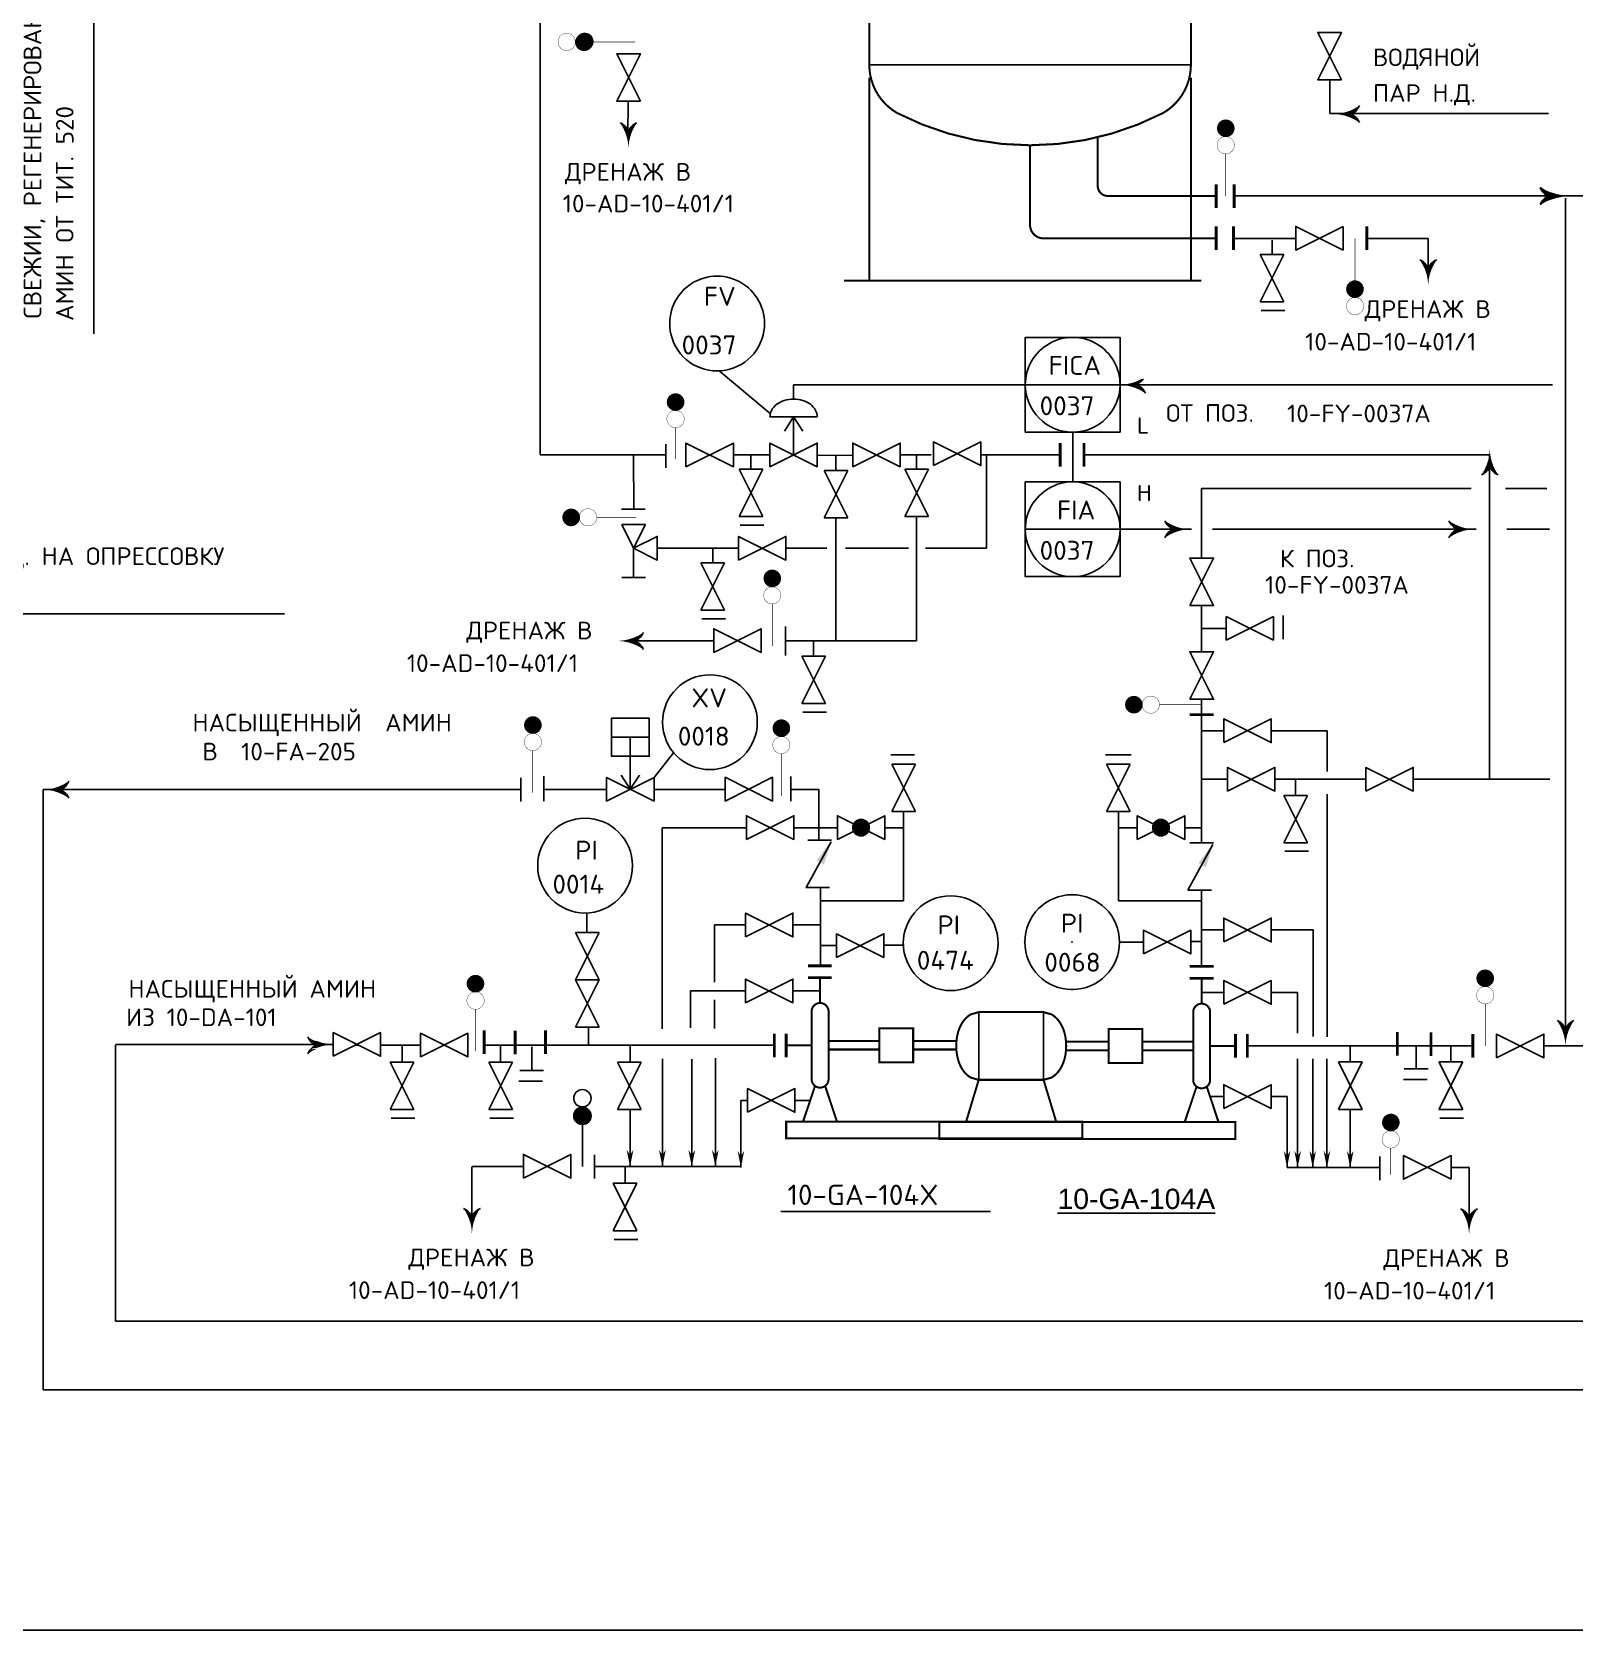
# Model space of a CAD drawing. Extents: x 270 to 589, y 86 to 206.
# Drawn here: x 446.84 to 458.23, y 90.26 to 102.06 of the extents above; entities that cross this region are included whole.
import ezdxf
from ezdxf.enums import TextEntityAlignment as Align

# ---------------------------------------------------------------- set-up
doc = ezdxf.new("R2010")
doc.units = 0
doc.header["$MEASUREMENT"] = 0
for name, pattern in [('DASH', [0.15625, 0.09375, -0.0625]), ('HIDDEN', [0.125, 0.0625, -0.0625]), ('HIDE', [0.1875, 0.09375, -0.09375]), ('SDASH', [0.09375, 0.046875, -0.046875])]:
    doc.linetypes.add(name, pattern=pattern)
doc.layers.get('0').update_dxf_attribs({"linetype": 'CONTINUOUS'})
for name, color, linetype in [('DESIGNDATA', 7, 'CONTINUOUS'), ('IN-ATTRIBS', 7, 'CONTINUOUS'), ('IN-EQUIPMENT', 7, 'CONTINUOUS'), ('IN-INSTRUMENT', 7, 'SDASH'), ('IN-MAJ-PROC', 3, 'CONTINUOUS'), ('IN-MIN-PROC', 7, 'CONTINUOUS'), ('IN-PNEUMATIC', 7, 'CONTINUOUS')]:
    doc.layers.add(name, color=color, linetype=linetype)
doc.styles.add('ATTRIBS', font='SIMPLEX', dxfattribs={"width": 0.8, "height": 0.125})
doc.styles.add('HELV', font='HELV', dxfattribs={"height": 0.15})
doc.styles.add('NARROW', font='simplex', dxfattribs={"width": 0.75, "height": 0.1})
doc.styles.add('S1', font='SIMPLEX.shx')
doc.styles.add('SIMPLEX', font='SIMPLEX')

# ---------------------------------------------------------------- blocks, each defined once
blk = doc.blocks.new('BUBTEXT')
at = {"layer": 'IN-ATTRIBS'}
for p in [(0, 0.25), (-0.25, 0), (0, 0), (0.25, 0), (0, -0.25)]:
    blk.add_point(p, dxfattribs=at)
at = {"layer": 'IN-ATTRIBS', "flags": 1}
for tag, style, width, p in [('IDNUM', 'ATTRIBS', 0.8, (0.0087, 0.5838)), ('DWGNO', 'ATTRIBS', 0.8, (0.0029, 0.4474)), ('FILENO', 'ATTRIBS', 0.8, (-0.003, 0.3111)), ('LOC', 'ATTRIBS', 0.8, (-0.0799, -0.422)), ('SIG', 'ATTRIBS', 0.8, (-0.0872, -0.5633)), ('INSTALL', 'ATTRIBS', 0.8, (-0.0872, -0.6994)), ('SERV', 'ATTRIBS', 0.8, (-0.0834, -0.8376)), ('DATE', 'ATTRIBS', 0.8, (-0.0881, -0.9694)), ('DES', 'NARROW', 0.75, (-0.0866, -1.1017)), ('CSYS', 'NARROW', 0.75, (-0.0866, -1.2425))]:
    blk.add_attdef(tag, text='', height=0.1, dxfattribs=dict(at, style=style, width=width)).set_placement(p, align=Align.CENTER)
at = {"layer": 'IN-ATTRIBS', "style": 'ATTRIBS', "flags": 1}
blk.add_attdef('SYSCDI', text='', height=0.1, dxfattribs=at).set_placement((-0.3125, 0.3125), align=Align.RIGHT)
at = {"layer": 'IN-ATTRIBS', "style": 'S1'}
for tag, p in [('XT', (0.3241, 0.2568)), ('A1', (0.3233, 0.1153)), ('A2', (0.3233, -0.0347)), ('A3', (0.3233, -0.1847)), ('RES', (0.3233, -0.3422))]:
    blk.add_attdef(tag, p, '', height=0.1, dxfattribs=at)
at = {"layer": 'IN-ATTRIBS', "style": 'ATTRIBS'}
blk.add_attdef('SYSCDV', text='', height=0.1, dxfattribs=at).set_placement((-0.3125, 0.1411), align=Align.RIGHT)
at = {"layer": 'IN-ATTRIBS', "style": 'S1'}
for tag, p in [('INSTTYPE', (-0.0002, 0.0499)), ('TAGNUM', (0.0019, -0.1561)), ('MD', (0.4017, -0.5655)), ('SZ', (0.4017, -0.6963))]:
    blk.add_attdef(tag, text='', height=0.1, dxfattribs=at).set_placement(p, align=Align.CENTER)

msp = doc.modelspace()

# ---------------------------------------------------------------- hatches: boundary and pattern name
at = {"linetype": 'CONTINUOUS'}
h = msp.add_hatch(dxfattribs=at)
h.set_pattern_fill('ANSI31', color=2, scale=0.001, angle=90, style=0)
h.set_pattern_definition([(135, (461.33418286, -242.84214795), (-8.838834765e-05, -8.838834765e-05), [])])
edge = h.paths.add_edge_path()
edge.add_arc((450.919, 101.986), 0.0638, 270, 450)
edge.add_arc((450.919, 101.986), 0.0638, 90, 270)
h = msp.add_hatch(dxfattribs=at)
h.set_pattern_fill('ANSI31', color=2, scale=0.0014, style=0)
h.set_pattern_definition([(135, (956.625359, 90.09557677), (0.00012374368671, 0.00012374368671), [])])
edge = h.paths.add_edge_path()
edge.add_arc((452.962, 96.183), 0.0611, 0, 360)
h = msp.add_hatch(dxfattribs=at)
h.set_pattern_fill('ANSI31', color=2, scale=0.0014, style=0)
h.set_pattern_definition([(45, (-48.48640676, 90.09557677), (-0.00012374368671, 0.00012374368671), [])])
edge = h.paths.add_edge_path()
edge.add_arc((455.177, 96.183), 0.0611, 0, 360)
h = msp.add_hatch(dxfattribs=at)
h.set_pattern_fill('ANSI31', color=2, scale=0.001, style=0)
h.set_pattern_definition([(45, (95.61864793, 92.09921539), (-8.838834765e-05, 8.838834765e-05), [])])
edge = h.paths.add_edge_path()
edge.add_arc((450.904, 94.055), 0.0638, 180, 360)
edge.add_arc((450.904, 94.055), 0.0638, 0, 180)

# ---------------------------------------------------------------- linework, layer by layer
at = {"color": 5, "linetype": 'CONTINUOUS'}
for p, q in [((450.592, 106.721), (450.592, 98.936)), ((447.295, 103.376), (447.295, 99.831)), ((451.243, 101.548), (451.24, 101.295)), ((451.521, 98.936), (450.592, 98.936)), ((451.282, 98.936), (451.283, 98.536)), ((452.289, 98.936), (452.019, 98.936)), ((452.901, 98.932), (452.639, 98.935)), ((453.48, 98.936), (453.251, 98.936)), ((454.433, 98.936), (453.847, 98.936)), ((453.888, 98.928), (453.888, 98.247)), ((457.602, 98.936), (454.608, 98.936)), ((452.777, 98.472), (452.777, 98.235)), ((453.372, 98.48), (453.372, 98.182)), ((451.457, 98.247), (452.057, 98.247)), ((452.71, 98.247), (452.407, 98.247)), ((452.777, 98.238), (452.777, 98.074)), ((453.313, 98.247), (452.847, 98.247)), ((453.888, 98.247), (453.438, 98.247)), ((452.777, 98.101), (452.777, 97.562)), ((453.371, 98.182), (453.371, 97.562)), ((445.957, 97.762), (448.705, 97.762)), ((451.292, 97.562), (451.514, 97.562)), ((451.514, 97.562), (451.876, 97.562)), ((452.404, 97.562), (453.371, 97.562)), ((450.45, 96.464), (446.923, 96.464)), ((446.923, 96.464), (446.923, 92.032)), ((446.923, 92.032), (516.979, 92.032))]:
    msp.add_line(p, q, dxfattribs=at)
at = {"color": 2}
for p, q in [((455.998, 100.417), (455.998, 100.522)), ((456.085, 100.416), (455.91, 100.416)), ((455.91, 100.066), (456.085, 100.416)), ((455.91, 100.416), (456.085, 100.066)), ((456.085, 100.066), (455.91, 100.066)), ((456.092, 100.002), (455.917, 100.002)), ((452.289, 99.217), (452.639, 99.217)), ((452.464, 98.936), (452.464, 99.217)), ((451.52, 99.015), (451.52, 98.84)), ((452.149, 98.83), (452.149, 98.936)), ((452.777, 98.822), (452.777, 98.928)), ((453.372, 98.83), (453.372, 98.936)), ((452.237, 98.83), (452.062, 98.83)), ((452.062, 98.48), (452.237, 98.83)), ((452.062, 98.83), (452.237, 98.48)), ((452.69, 98.822), (452.865, 98.472)), ((452.69, 98.472), (452.865, 98.822)), ((452.865, 98.822), (452.69, 98.822)), ((453.46, 98.83), (453.285, 98.83)), ((453.285, 98.48), (453.46, 98.83)), ((453.285, 98.83), (453.46, 98.48)), ((451.192, 98.536), (451.367, 98.536)), ((452.237, 98.48), (452.062, 98.48)), ((452.865, 98.472), (452.69, 98.472)), ((453.46, 98.48), (453.285, 98.48)), ((452.244, 98.416), (452.069, 98.416)), ((451.867, 98.14), (451.867, 98.245)), ((451.954, 98.139), (451.779, 98.139)), ((451.779, 97.789), (451.954, 98.139)), ((451.779, 98.139), (451.954, 97.789)), ((451.37, 98.031), (451.195, 98.031)), ((451.954, 97.789), (451.779, 97.789)), ((451.961, 97.726), (451.786, 97.726)), ((456.009, 97.743), (455.659, 97.568)), ((455.659, 97.568), (455.659, 97.743)), ((455.659, 97.743), (456.009, 97.568)), ((456.009, 97.568), (456.009, 97.743)), ((456.079, 97.576), (456.079, 97.751)), ((452.611, 97.451), (452.611, 97.556)), ((452.699, 97.45), (452.524, 97.45)), ((452.524, 97.1), (452.699, 97.45)), ((452.524, 97.45), (452.699, 97.1)), ((452.699, 97.1), (452.524, 97.1)), ((452.706, 97.037), (452.531, 97.037)), ((451.118, 96.851), (451.398, 96.851)), ((451.258, 96.467), (451.258, 96.851)), ((453.356, 96.722), (453.181, 96.722)), ((454.943, 96.722), (454.768, 96.722)), ((454.783, 96.722), (454.958, 96.722)), ((450.45, 96.552), (450.45, 96.377)), ((453.189, 96.652), (453.364, 96.302)), ((453.189, 96.302), (453.364, 96.652)), ((453.364, 96.652), (453.189, 96.652)), ((454.775, 96.302), (454.95, 96.652)), ((454.95, 96.652), (454.775, 96.652)), ((454.775, 96.652), (454.95, 96.302)), ((454.95, 96.652), (454.775, 96.302)), ((454.775, 96.652), (454.95, 96.652)), ((454.95, 96.302), (454.775, 96.652)), ((456.084, 96.422), (456.259, 96.072)), ((456.084, 96.072), (456.259, 96.422)), ((456.259, 96.422), (456.084, 96.422)), ((453.364, 96.302), (453.189, 96.302)), ((454.95, 96.302), (454.775, 96.302)), ((454.775, 96.302), (454.95, 96.302)), ((452.744, 96.092), (452.569, 96.092)), ((455.564, 96.072), (455.389, 96.072)), ((456.259, 96.072), (456.084, 96.072)), ((456.266, 96.009), (456.091, 96.009)), ((452.73, 95.741), (452.555, 95.741)), ((455.55, 95.721), (455.375, 95.721)), ((450.854, 95.41), (451.029, 95.06)), ((450.854, 95.06), (451.029, 95.41)), ((451.029, 95.41), (450.854, 95.41)), ((451.029, 95.06), (450.854, 95.06)), ((450.854, 94.71), (451.029, 95.06)), ((450.854, 95.06), (451.029, 94.71)), ((451.029, 95.06), (450.854, 95.06)), ((451.029, 94.71), (450.854, 94.71)), ((449.484, 94.452), (449.659, 94.102)), ((449.484, 94.102), (449.659, 94.452)), ((449.659, 94.452), (449.484, 94.452)), ((450.213, 94.452), (450.388, 94.102)), ((450.213, 94.102), (450.388, 94.452)), ((450.388, 94.452), (450.213, 94.452)), ((451.339, 94.452), (451.164, 94.452)), ((451.164, 94.102), (451.339, 94.452)), ((451.164, 94.452), (451.339, 94.102)), ((456.487, 94.453), (456.662, 94.103)), ((456.487, 94.103), (456.662, 94.453)), ((457.405, 94.453), (457.23, 94.453)), ((457.23, 94.103), (457.405, 94.453)), ((457.23, 94.453), (457.405, 94.103)), ((449.659, 94.102), (449.484, 94.102)), ((450.388, 94.102), (450.213, 94.102)), ((451.339, 94.102), (451.164, 94.102)), ((456.662, 94.103), (456.487, 94.103)), ((457.405, 94.103), (457.23, 94.103)), ((449.666, 94.038), (449.491, 94.038)), ((450.395, 94.038), (450.22, 94.038)), ((450.904, 93.993), (450.904, 93.68)), ((457.412, 94.039), (457.237, 94.039)), ((450.993, 93.768), (450.993, 93.593)), ((451.307, 93.557), (451.132, 93.557)), ((451.132, 93.207), (451.307, 93.557)), ((451.132, 93.557), (451.307, 93.207)), ((451.307, 93.207), (451.132, 93.207)), ((451.314, 93.143), (451.139, 93.143))]:
    msp.add_line(p, q, dxfattribs=at)
at = {"linetype": 'CONTINUOUS'}
for p, q in [((454.875, 99.454), (458.068, 99.454)), ((454.875, 98.387), (455.402, 98.387)), ((455.557, 98.387), (457.504, 98.387)), ((457.73, 98.387), (458.046, 98.387))]:
    msp.add_line(p, q, dxfattribs=at)
at = {"color": 7, "linetype": 'CONTINUOUS'}
for p, q in [((452.464, 99.217), (452.396, 99.112)), ((452.464, 99.217), (452.532, 99.112)), ((451.258, 96.467), (451.19, 96.572)), ((451.258, 96.467), (451.325, 96.572)), ((451.263, 96.464), (451.252, 96.464)), ((451.263, 96.464), (451.252, 96.464)), ((452.138, 96.464), (452.127, 96.464)), ((452.138, 96.464), (452.127, 96.464)), ((453.131, 95.315), (453.28, 95.315)), ((450.948, 94.71), (450.948, 94.573)), ((449.252, 94.576), (449.225, 94.576)), ((449.708, 94.576), (449.414, 94.576)), ((449.887, 94.576), (449.88, 94.576)), ((450.818, 93.68), (450.818, 93.68))]:
    msp.add_line(p, q, dxfattribs=at)
at = {"color": 2, "linetype": 'CONTINUOUS'}
for p, q in [((451.282, 98.247), (451.282, 98.031)), ((452.404, 97.67), (452.404, 97.455)), ((450.619, 96.564), (450.619, 96.38)), ((452.444, 96.562), (452.444, 96.38)), ((452.556, 95.741), (452.741, 96.078)), ((455.376, 95.721), (455.561, 96.058))]:
    msp.add_line(p, q, dxfattribs=at)
msp.add_line((450.938, 95.41), (450.938, 95.558))
at = {"color": 6}
for p, q in [((453.831, 94.321), (453.831, 94.821)), ((454.31, 94.821), (454.31, 94.321))]:
    msp.add_line(p, q, dxfattribs=at)
at = {"color": 4, "linetype": 'CONTINUOUS'}
msp.add_line((452.37, 93.35), (453.918, 93.35), dxfattribs=at)
at = {"color": 6, "linetype": 'CONTINUOUS'}
msp.add_line((271.084, 90.258), (567.702, 90.258, 0.558), dxfattribs=at)
at = {"color": 2}
for points, const_width in [([(450.788, 101.922, 1), (450.788, 102.05, 1)], 0.0025), ([(450.919, 101.922, 1), (450.919, 102.05, 1)], 0.0025), ([(455.623, 101.348, 1), (455.688, 101.348, 1)], 0.065), ([(455.591, 101.223, 1), (455.719, 101.223, 1)], 0.0025), ([(456.642, 100.16, -1), (456.577, 100.16, -1)], 0.065), ([(456.674, 100.035, -1), (456.546, 100.035, -1)], 0.0025), ([(451.56, 99.326, 1), (451.625, 99.326, 1)], 0.065), ([(451.528, 99.201, 1), (451.656, 99.201, 1)], 0.0025), ([(450.821, 98.442, 1), (450.821, 98.507, 1)], 0.065), ([(450.946, 98.411, 1), (450.946, 98.539, 1)], 0.0025), ([(452.274, 98.024, 1), (452.339, 98.024, 1)], 0.065), ([(452.243, 97.899, 1), (452.37, 97.899, 1)], 0.0025), ([(454.977, 97.059, 1), (454.977, 97.124, 1)], 0.065), ([(455.102, 97.028, 1), (455.102, 97.155, 1)], 0.0025), ([(450.506, 96.941, 1), (450.571, 96.941, 1)], 0.065), ([(452.341, 96.918, 1), (452.406, 96.918, 1)], 0.065), ([(450.475, 96.816, 1), (450.602, 96.816, 1)], 0.0025), ([(452.31, 96.793, 1), (452.437, 96.793, 1)], 0.0025), ([(457.539, 95.071, 1), (457.604, 95.071, 1)], 0.065), ([(450.082, 95.031, 1), (450.147, 95.031, 1)], 0.065), ([(457.508, 94.946, 1), (457.636, 94.946, 1)], 0.0025), ([(450.051, 94.906, 1), (450.179, 94.906, 1)], 0.0025), ([(456.842, 94.006, 1), (456.907, 94.006, 1)], 0.065), ([(456.81, 93.881, 1), (456.938, 93.881, 1)], 0.0025)]:
    msp.add_lwpolyline(points, format="xyb", close=True, dxfattribs=dict(at, const_width=const_width))
at = {"color": 2, "const_width": 0.005}
for points in [[(450.982, 101.986), (451.294, 101.986)], [(455.655, 101.16), (455.655, 100.848)], [(456.61, 100.223), (456.61, 100.535)], [(451.592, 99.139), (451.592, 98.903)], [(451.009, 98.475), (451.299, 98.475)], [(452.307, 97.837), (452.307, 97.524)], [(455.165, 97.092), (455.477, 97.092)], [(450.538, 96.753), (450.538, 96.441)], [(452.373, 96.73), (452.373, 96.418)], [(457.572, 94.884), (457.572, 94.571)], [(450.115, 94.844), (450.115, 94.531)], [(456.874, 93.818), (456.874, 93.622)]]:
    msp.add_lwpolyline(points, dxfattribs=at)
at = {"color": 2}
for points in [[(456.51, 101.706), (456.335, 102.056), (456.51, 102.056), (456.335, 101.706)], [(451.333, 101.548), (451.158, 101.898), (451.333, 101.898), (451.158, 101.548)], [(456.522, 100.623), (456.172, 100.448), (456.172, 100.623), (456.522, 100.448)], [(451.669, 98.848), (452.019, 99.023), (452.019, 98.848), (451.669, 99.023)], [(452.289, 98.848), (452.639, 99.023), (452.639, 98.848), (452.289, 99.023)], [(452.901, 98.848), (453.251, 99.023), (453.251, 98.848), (452.901, 99.023)], [(453.497, 98.857), (453.847, 99.032), (453.847, 98.857), (453.497, 99.032)], [(451.195, 98.422), (451.282, 98.247), (451.457, 98.159), (451.457, 98.334), (451.282, 98.247), (451.37, 98.422)], [(452.057, 98.159), (452.407, 98.334), (452.407, 98.159), (452.057, 98.334)], [(455.39, 97.824), (455.565, 98.174), (455.39, 98.174), (455.565, 97.824)], [(451.874, 97.477), (452.224, 97.652), (452.224, 97.477), (451.874, 97.652)], [(455.39, 97.132), (455.565, 97.482), (455.39, 97.482), (455.565, 97.132)], [(451.118, 96.991), (451.398, 96.991), (451.398, 96.711), (451.118, 96.711)], [(455.641, 96.811), (455.991, 96.986), (455.991, 96.811), (455.641, 96.986)], [(451.083, 96.379), (451.433, 96.554), (451.433, 96.379), (451.083, 96.554)], [(451.958, 96.38), (452.308, 96.555), (452.308, 96.38), (451.958, 96.555)], [(455.669, 96.453), (456.019, 96.628), (456.019, 96.453), (455.669, 96.628)], [(456.69, 96.453), (457.04, 96.628), (457.04, 96.453), (456.69, 96.628)], [(452.116, 96.096), (452.466, 96.271), (452.466, 96.096), (452.116, 96.271)], [(453.137, 96.096), (452.787, 96.271), (452.787, 96.096), (453.137, 96.271)], [(455.002, 96.096), (455.352, 96.271), (455.352, 96.096), (455.002, 96.271)], [(452.109, 95.377), (452.459, 95.552), (452.459, 95.377), (452.109, 95.552)], [(455.641, 95.34), (455.991, 95.515), (455.991, 95.34), (455.641, 95.515)], [(452.781, 95.225), (453.131, 95.4), (453.131, 95.225), (452.781, 95.4)], [(455.047, 95.251), (455.397, 95.426), (455.397, 95.251), (455.047, 95.426)], [(452.109, 94.89), (452.459, 95.065), (452.459, 94.89), (452.109, 95.065)], [(455.641, 94.879), (455.991, 95.054), (455.991, 94.879), (455.641, 95.054)], [(449.064, 94.495), (449.414, 94.67), (449.414, 94.495), (449.064, 94.67)], [(449.708, 94.49), (450.058, 94.665), (450.058, 94.49), (449.708, 94.665)], [(457.655, 94.484), (458.005, 94.659), (458.005, 94.484), (457.655, 94.659)], [(452.124, 94.082), (452.474, 94.257), (452.474, 94.082), (452.124, 94.257)], [(455.641, 94.11), (455.991, 94.285), (455.991, 94.11), (455.641, 94.285)], [(450.468, 93.595), (450.818, 93.77), (450.818, 93.595), (450.468, 93.77)]]:
    msp.add_lwpolyline(points, close=True, dxfattribs=at)
at = {"color": 5}
for points in [[(456.58, 101.453, 0.206864), (456.642, 101.516)], [(456.58, 101.453, -0.206864), (456.642, 101.391)]]:
    msp.add_lwpolyline(points, format="xyb", dxfattribs=at)
at = {"color": 5, "linetype": 'CONTINUOUS'}
for points in [[(451.244, 101.326, 0.206864), (451.182, 101.389)], [(451.244, 101.326, -0.206864), (451.307, 101.389)], [(457.605, 98.851, -0.206864), (457.543, 98.788)], [(457.605, 98.851, 0.206864), (457.668, 98.788)], [(451.292, 97.562, 0.206864), (451.354, 97.625)], [(451.292, 97.562, -0.206864), (451.354, 97.5)]]:
    msp.add_lwpolyline(points, format="xyb", dxfattribs=at)
at = {"color": 6}
for points, const_width in [([(455.585, 100.935), (455.585, 100.76)], 0.021), ([(455.398, 100.848), (455.585, 100.848)], 0.015), ([(455.585, 100.623), (455.585, 100.448)], 0.021), ([(455.398, 100.535), (455.585, 100.535)], 0.015), ([(452.746, 95.163), (452.571, 95.163)], 0.021), ([(455.39, 95.159), (455.565, 95.159)], 0.021), ([(452.746, 95.076), (452.571, 95.076)], 0.021), ([(452.659, 94.888), (452.659, 95.076)], 0.015), ([(455.39, 95.071), (455.565, 95.071)], 0.021), ([(455.477, 94.884), (455.477, 95.071)], 0.015), ([(452.322, 94.663), (452.322, 94.488)], 0.021), ([(452.409, 94.663), (452.409, 94.488)], 0.021), ([(455.727, 94.659), (455.727, 94.484)], 0.021), ([(455.815, 94.659), (455.815, 94.484)], 0.021), ([(452.597, 94.576), (452.409, 94.576)], 0.015), ([(452.722, 94.607), (453.097, 94.607)], 0.015), ([(452.722, 94.545), (453.097, 94.545)], 0.015), ([(453.665, 94.607), (453.347, 94.607)], 0.015), ([(453.665, 94.545), (453.347, 94.545)], 0.015), ([(454.472, 94.602), (454.79, 94.602)], 0.015), ([(454.472, 94.54), (454.79, 94.54)], 0.015), ([(455.415, 94.602), (455.04, 94.602)], 0.015), ([(455.415, 94.54), (455.04, 94.54)], 0.015), ([(455.54, 94.571), (455.727, 94.571)], 0.015), ([(453.831, 94.321), (453.737, 94.009)], 0.015), ([(454.31, 94.321), (454.404, 94.009)], 0.015), ([(452.622, 94.276), (452.534, 94.013)], 0.015), ([(452.697, 94.276), (452.784, 94.013)], 0.015), ([(455.44, 94.271), (455.352, 94.009)], 0.015), ([(455.515, 94.271), (455.602, 94.009)], 0.015)]:
    msp.add_lwpolyline(points, dxfattribs=dict(at, const_width=const_width))
for points in [[(454.875, 99.176), (454.875, 99.804), (454.175, 99.804), (454.175, 99.4)], [(454.175, 99.4), (454.175, 99.104), (454.875, 99.104), (454.875, 99.176)], [(454.875, 98.109), (454.875, 98.737), (454.175, 98.737), (454.175, 98.333)], [(454.175, 98.333), (454.175, 98.037), (454.875, 98.037), (454.875, 98.109)]]:
    msp.add_lwpolyline(points)
for points in [[(455, 99.453, -0.206864), (455.062, 99.391)], [(455.268, 98.387, -0.206864), (455.206, 98.449)], [(457.367, 98.387, -0.206864), (457.304, 98.449)], [(455.268, 98.387, 0.206864), (455.206, 98.324)], [(457.367, 98.387, 0.206864), (457.304, 98.324)]]:
    msp.add_lwpolyline(points, format="xyb")
at = {"color": 2}
msp.add_lwpolyline([(452.639, 99.217, 0.126822), (452.626, 99.265, 0.10607), (452.588, 99.31, 0.085783), (452.533, 99.338, 0.075445), (452.464, 99.348, 0.075445), (452.395, 99.338, 0.085783), (452.34, 99.31, 0.10607), (452.301, 99.265, 0.126822), (452.289, 99.217)], format="xyb", dxfattribs=at)
at = {"color": 6, "const_width": 0.015}
for points in [[(452.597, 94.826), (452.597, 94.326, 1), (452.722, 94.326), (452.722, 94.826, 1)], [(455.54, 94.821), (455.54, 94.321, -1), (455.415, 94.321), (455.415, 94.821, -1)], [(454.31, 94.821), (454.37, 94.804, -0.107118), (454.428, 94.748, -0.079807), (454.464, 94.671, -0.067453), (454.477, 94.571, -0.067453), (454.464, 94.472, -0.079807), (454.428, 94.394, -0.107118), (454.37, 94.338), (454.31, 94.321), (453.831, 94.321), (453.771, 94.338, -0.107118), (453.713, 94.394, -0.079807), (453.678, 94.472, -0.067453), (453.665, 94.571, -0.067453), (453.678, 94.671, -0.079807), (453.713, 94.748, -0.107118), (453.771, 94.804), (453.831, 94.821)]]:
    msp.add_lwpolyline(points, format="xyb", close=True, dxfattribs=at)
for points in [[(453.097, 94.451), (453.347, 94.451), (453.347, 94.701), (453.097, 94.701)], [(455.04, 94.446), (454.79, 94.446), (454.79, 94.696), (455.04, 94.696)], [(452.409, 93.888), (454.597, 93.888), (454.597, 94.013), (452.409, 94.013)], [(455.727, 93.884), (453.54, 93.884), (453.54, 94.009), (455.727, 94.009)]]:
    msp.add_lwpolyline(points, close=True, dxfattribs=at)
at = {"color": 2}
msp.add_lwpolyline([(457.319, 93.587), (456.969, 93.762), (456.969, 93.587), (457.319, 93.762), (457.319, 93.587)], dxfattribs=at)
for centre in [(451.846, 96.962), (450.924, 95.903), (453.624, 95.33), (454.521, 95.338)]:
    msp.add_circle(centre, 0.35)
at = {"color": 2, "linetype": 'CONTINUOUS'}
for centre in [(452.962, 96.183), (455.177, 96.183)]:
    msp.add_circle(centre, 0.0611, dxfattribs=at)
for centre, start, end in [((451.899, 99.906), 351.1529, 188.8471), ((451.899, 99.906), 188.8471, 351.1529), ((454.525, 99.454), 359.8858, 179.9999), ((454.525, 99.454), 180.0001, 359.8857), ((454.525, 98.387), 359.8858, 179.9999), ((454.525, 98.387), 180.0001, 359.8857)]:
    msp.add_arc(centre, 0.35, start, end)
at = {"color": 2}
for centre, start, end in [((450.904, 94.185), 0, 180), ((450.904, 94.185), 180, 0), ((450.904, 94.055), 0, 180), ((450.904, 94.055), 180, 0)]:
    msp.add_arc(centre, 0.0638, start, end, dxfattribs=at)
at = {"color": 5}
for points in [[(456.572, 101.477), (456.623, 101.485), (456.608, 101.494), (456.634, 101.499)], [(456.608, 101.494), (456.634, 101.499), (456.642, 101.516)], [(456.455, 101.453), (456.58, 101.453), (456.494, 101.456), (456.596, 101.461)], [(456.455, 101.453), (456.58, 101.453), (456.494, 101.45), (456.596, 101.445)], [(456.494, 101.456), (456.596, 101.461), (456.534, 101.465), (456.611, 101.472)], [(456.494, 101.45), (456.596, 101.445), (456.534, 101.442), (456.611, 101.435)], [(456.534, 101.465), (456.611, 101.472), (456.572, 101.477), (456.623, 101.485)], [(456.534, 101.442), (456.611, 101.435), (456.572, 101.429), (456.623, 101.422)], [(456.572, 101.429), (456.623, 101.422), (456.608, 101.412), (456.634, 101.407)], [(456.608, 101.412), (456.634, 101.407), (456.642, 101.391)], [(449.064, 94.582), (448.939, 94.582), (449.024, 94.586), (448.922, 94.591)], [(449.064, 94.582), (448.939, 94.582), (449.024, 94.579), (448.922, 94.574)], [(451.256, 93.766), (451.256, 93.68), (451.256, 93.766), (451.231, 93.804)], [(451.256, 93.766), (451.256, 93.68), (451.256, 93.766), (451.281, 93.804)], [(451.495, 93.766), (451.495, 93.68), (451.495, 93.766), (451.47, 93.804)], [(451.495, 93.766), (451.495, 93.68), (451.495, 93.766), (451.52, 93.804)], [(451.712, 93.766), (451.712, 93.68), (451.712, 93.766), (451.687, 93.804)], [(451.712, 93.766), (451.712, 93.68), (451.712, 93.766), (451.737, 93.804)], [(451.886, 93.766), (451.886, 93.68), (451.886, 93.766), (451.861, 93.804)], [(451.886, 93.766), (451.886, 93.68), (451.886, 93.766), (451.91, 93.804)], [(452.075, 93.758), (452.075, 93.673), (452.075, 93.758), (452.05, 93.797)], [(452.075, 93.758), (452.075, 93.673), (452.075, 93.758), (452.099, 93.797)], [(456.108, 93.758), (456.108, 93.673), (456.108, 93.758), (456.084, 93.797)], [(456.108, 93.758), (456.108, 93.673), (456.108, 93.758), (456.133, 93.797)], [(456.186, 93.758), (456.186, 93.673), (456.186, 93.758), (456.162, 93.797)], [(456.186, 93.758), (456.186, 93.673), (456.186, 93.758), (456.211, 93.797)], [(456.298, 93.758), (456.298, 93.673), (456.298, 93.758), (456.273, 93.797)], [(456.298, 93.758), (456.298, 93.673), (456.298, 93.758), (456.322, 93.797)], [(456.403, 93.758), (456.403, 93.673), (456.403, 93.758), (456.378, 93.797)], [(456.403, 93.758), (456.403, 93.673), (456.403, 93.758), (456.427, 93.797)], [(456.574, 93.758), (456.574, 93.673), (456.574, 93.758), (456.55, 93.797)], [(456.574, 93.758), (456.574, 93.673), (456.574, 93.758), (456.599, 93.797)]]:
    msp.add_solid(points, dxfattribs=at)
at = {"color": 5, "linetype": 'CONTINUOUS'}
for points in [[(451.203, 101.355), (451.198, 101.381), (451.182, 101.389)], [(451.22, 101.318), (451.213, 101.37), (451.203, 101.355), (451.198, 101.381)], [(451.268, 101.318), (451.276, 101.37), (451.286, 101.355), (451.291, 101.381)], [(451.286, 101.355), (451.291, 101.381), (451.307, 101.389)], [(451.233, 101.28), (451.226, 101.357), (451.22, 101.318), (451.213, 101.37)], [(451.241, 101.241), (451.236, 101.342), (451.233, 101.28), (451.226, 101.357)], [(451.244, 101.201), (451.244, 101.326), (451.241, 101.241), (451.236, 101.342)], [(451.244, 101.201), (451.244, 101.326), (451.248, 101.241), (451.252, 101.342)], [(451.248, 101.241), (451.252, 101.342), (451.256, 101.28), (451.263, 101.357)], [(451.256, 101.28), (451.263, 101.357), (451.268, 101.318), (451.276, 101.37)], [(457.594, 98.897), (457.587, 98.82), (457.581, 98.859), (457.574, 98.807)], [(457.602, 98.936), (457.597, 98.835), (457.594, 98.897), (457.587, 98.82)], [(457.605, 98.976), (457.605, 98.851), (457.602, 98.936), (457.597, 98.835)], [(457.605, 98.976), (457.605, 98.851), (457.609, 98.936), (457.613, 98.835)], [(457.609, 98.936), (457.613, 98.835), (457.617, 98.897), (457.624, 98.82)], [(457.617, 98.897), (457.624, 98.82), (457.629, 98.859), (457.637, 98.807)], [(457.564, 98.822), (457.559, 98.796), (457.543, 98.788)], [(457.581, 98.859), (457.574, 98.807), (457.564, 98.822), (457.559, 98.796)], [(457.629, 98.859), (457.637, 98.807), (457.647, 98.822), (457.652, 98.796)], [(457.647, 98.822), (457.652, 98.796), (457.668, 98.788)], [(451.284, 97.586), (451.336, 97.594), (451.321, 97.603), (451.346, 97.609)], [(451.321, 97.603), (451.346, 97.609), (451.354, 97.625)], [(451.167, 97.562), (451.292, 97.562), (451.207, 97.566), (451.308, 97.57)], [(451.167, 97.562), (451.292, 97.562), (451.207, 97.559), (451.308, 97.554)], [(451.207, 97.566), (451.308, 97.57), (451.246, 97.574), (451.323, 97.581)], [(451.207, 97.559), (451.308, 97.554), (451.246, 97.551), (451.323, 97.544)], [(451.246, 97.574), (451.323, 97.581), (451.284, 97.586), (451.336, 97.594)], [(451.246, 97.551), (451.323, 97.544), (451.284, 97.538), (451.336, 97.531)], [(451.284, 97.538), (451.336, 97.531), (451.321, 97.521), (451.346, 97.516)], [(451.321, 97.521), (451.346, 97.516), (451.354, 97.5)]]:
    msp.add_solid(points, dxfattribs=at)
for points in [[(454.992, 99.477), (455.044, 99.485), (455.029, 99.495), (455.054, 99.5)], [(454.875, 99.453), (455, 99.453), (454.915, 99.457), (455.016, 99.461)], [(454.875, 99.453), (455, 99.453), (454.915, 99.45), (455.016, 99.445)], [(454.915, 99.457), (455.016, 99.461), (454.954, 99.465), (455.031, 99.472)], [(454.915, 99.45), (455.016, 99.445), (454.954, 99.442), (455.031, 99.435)], [(454.954, 99.465), (455.031, 99.472), (454.992, 99.477), (455.044, 99.485)], [(454.954, 99.442), (455.031, 99.435), (454.992, 99.429), (455.044, 99.422)], [(454.992, 99.429), (455.044, 99.422), (455.029, 99.412), (455.054, 99.407)], [(455.029, 99.412), (455.054, 99.407), (455.062, 99.391)], [(455.24, 98.428), (455.214, 98.433), (455.206, 98.449)], [(455.276, 98.411), (455.224, 98.418), (455.24, 98.428), (455.214, 98.433)], [(457.338, 98.428), (457.312, 98.433), (457.304, 98.449)], [(457.375, 98.411), (457.323, 98.418), (457.338, 98.428), (457.312, 98.433)], [(455.24, 98.346), (455.214, 98.341), (455.206, 98.324)], [(455.276, 98.363), (455.224, 98.355), (455.24, 98.346), (455.214, 98.341)], [(455.314, 98.398), (455.237, 98.406), (455.276, 98.411), (455.224, 98.418)], [(455.314, 98.376), (455.237, 98.368), (455.276, 98.363), (455.224, 98.355)], [(455.353, 98.39), (455.252, 98.395), (455.314, 98.398), (455.237, 98.406)], [(455.353, 98.384), (455.252, 98.379), (455.314, 98.376), (455.237, 98.368)], [(455.393, 98.387), (455.268, 98.387), (455.353, 98.39), (455.252, 98.395)], [(455.393, 98.387), (455.268, 98.387), (455.353, 98.384), (455.252, 98.379)], [(457.338, 98.346), (457.312, 98.341), (457.304, 98.324)], [(457.375, 98.363), (457.323, 98.355), (457.338, 98.346), (457.312, 98.341)], [(457.413, 98.398), (457.336, 98.406), (457.375, 98.411), (457.323, 98.418)], [(457.413, 98.376), (457.336, 98.368), (457.375, 98.363), (457.323, 98.355)], [(457.452, 98.39), (457.351, 98.395), (457.413, 98.398), (457.336, 98.406)], [(457.452, 98.384), (457.351, 98.379), (457.413, 98.376), (457.336, 98.368)], [(457.492, 98.387), (457.367, 98.387), (457.452, 98.39), (457.351, 98.395)], [(457.492, 98.387), (457.367, 98.387), (457.452, 98.384), (457.351, 98.379)]]:
    msp.add_solid(points)
at = {"color": 2}
for points in [[(452.688, 95.911), (452.744, 96.092), (452.634, 95.942)], [(455.508, 95.891), (455.564, 96.072), (455.454, 95.922)]]:
    msp.add_solid(points, dxfattribs=at)
at = {"layer": 'IN-EQUIPMENT', "color": 6}
msp.add_line((455.398, 101.817), (453.023, 101.817), dxfattribs=at)
at = {"layer": 'IN-EQUIPMENT', "color": 2}
for p, q in [((450.53, 94.566), (450.53, 94.391)), ((457.062, 94.578), (457.062, 94.403)), ((450.435, 94.311), (450.61, 94.311)), ((450.443, 94.391), (450.618, 94.391)), ((456.967, 94.323), (457.142, 94.323)), ((456.974, 94.403), (457.149, 94.403)), ((450.818, 93.593), (450.818, 93.768)), ((456.794, 93.58), (456.794, 93.755))]:
    msp.add_line(p, q, dxfattribs=at)
at = {"layer": 'IN-EQUIPMENT', "color": 6, "const_width": 0.015}
msp.add_lwpolyline([(455.398, 107.067, 0.267949), (455.193, 107.422, 0.242718), (453.228, 107.422, 0.267949), (453.023, 107.067), (453.023, 101.817, 0.267949), (453.228, 101.461, 0.242718), (455.193, 101.461, 0.267949), (455.398, 101.817)], format="xyb", close=True, dxfattribs=at)
for points in [[(453.023, 101.723), (453.023, 100.223)], [(455.398, 101.723), (455.398, 100.223)], [(452.835, 100.223), (455.474, 100.223)]]:
    msp.add_lwpolyline(points, dxfattribs=at)
at = {"layer": 'IN-EQUIPMENT', "color": 6, "linetype": 'HIDE', "const_width": 0.015}
msp.add_lwpolyline([(455.398, 100.848), (454.785, 100.848, -0.414214), (454.71, 100.923), (454.71, 101.289)], format="xyb", dxfattribs=at)
at = {"layer": 'IN-EQUIPMENT', "color": 6, "linetype": 'HIDDEN', "const_width": 0.015}
msp.add_lwpolyline([(455.398, 100.535), (454.31, 100.535, -0.414214), (454.21, 100.635), (454.21, 101.223)], format="xyb", dxfattribs=at)
at = {"layer": 'IN-EQUIPMENT', "color": 2, "const_width": 0.021}
for points in [[(455.717, 100.76), (455.717, 100.935)], [(455.712, 100.448), (455.712, 100.623)], [(456.697, 100.448), (456.697, 100.623)], [(454.433, 99.024), (454.433, 98.849)], [(454.608, 99.024), (454.608, 98.849)], [(455.39, 97.018), (455.565, 97.018)], [(450.179, 94.512), (450.179, 94.687)], [(450.407, 94.51), (450.407, 94.685)], [(450.631, 94.511), (450.631, 94.686)], [(456.923, 94.499), (456.923, 94.674)], [(457.171, 94.497), (457.171, 94.672)], [(457.48, 94.484), (457.48, 94.659)]]:
    msp.add_lwpolyline(points, dxfattribs=at)
at = {"layer": 'IN-MAJ-PROC', "color": 7}
msp.add_line((457.83, 94.571), (457.831, 94.571), dxfattribs=at)
at = {"layer": 'IN-MIN-PROC', "color": 5}
for p, q in [((456.423, 101.706), (456.423, 101.456)), ((456.423, 101.456), (458.038, 101.456)), ((455.71, 100.848), (459.018, 100.848)), ((458.165, 97.602), (458.165, 100.831)), ((455.717, 100.535), (456.172, 100.535)), ((456.697, 100.535), (457.151, 100.535)), ((457.151, 100.314), (457.151, 100.535)), ((457.602, 97.575), (457.602, 98.936)), ((455.477, 98.689), (457.467, 98.689)), ((455.477, 98.689), (455.477, 98.174)), ((457.722, 98.689), (458.026, 98.689)), ((455.477, 97.824), (455.477, 97.482)), ((455.659, 97.655), (455.477, 97.655)), ((458.165, 94.696), (458.165, 97.655)), ((457.602, 96.541), (457.602, 97.591)), ((455.477, 96.071), (455.477, 97.132)), ((455.641, 96.898), (455.477, 96.898)), ((455.991, 96.898), (456.404, 96.898)), ((456.404, 96.598), (456.404, 96.898)), ((455.477, 96.541), (455.669, 96.541)), ((456.019, 96.541), (456.69, 96.541)), ((456.171, 96.423), (456.171, 96.541)), ((457.04, 96.541), (457.602, 96.541)), ((457.602, 96.541), (458.049, 96.541)), ((450.79, 96.464), (450.619, 96.464)), ((451.083, 96.464), (450.737, 96.464)), ((451.958, 96.464), (451.433, 96.464)), ((451.958, 96.464), (451.433, 96.464)), ((452.651, 96.464), (452.444, 96.464)), ((452.651, 96.092), (452.651, 96.464)), ((456.404, 94.639), (456.404, 96.431)), ((453.276, 96.302), (453.276, 96.119)), ((454.863, 96.302), (454.863, 96.119)), ((452.787, 96.182), (452.651, 96.182)), ((453.276, 96.182), (453.137, 96.182)), ((454.863, 96.182), (455.002, 96.182)), ((455.352, 96.182), (455.477, 96.182)), ((451.494, 94.697), (451.494, 96.181)), ((452.119, 96.181), (451.494, 96.181)), ((452.658, 96.181), (452.466, 96.181)), ((453.276, 95.699), (453.276, 96.119)), ((454.863, 95.642), (454.863, 96.119)), ((452.662, 95.163), (452.662, 95.741)), ((453.276, 95.75), (453.276, 95.642)), ((455.477, 95.156), (455.477, 95.721)), ((453.276, 95.642), (452.662, 95.642)), ((454.863, 95.642), (455.477, 95.642)), ((452.109, 95.465), (451.88, 95.465)), ((451.88, 95.465), (451.88, 95.042)), ((452.659, 95.465), (452.459, 95.465)), ((455.641, 95.428), (455.477, 95.428)), ((455.991, 95.428), (456.3, 95.428)), ((456.3, 94.642), (456.3, 95.428)), ((455.397, 95.342), (455.477, 95.342)), ((451.702, 94.706), (451.702, 94.978)), ((451.964, 94.978), (451.702, 94.978)), ((451.88, 94.913), (451.88, 94.701)), ((452.109, 94.978), (451.963, 94.978)), ((452.659, 94.978), (452.459, 94.978)), ((455.641, 94.967), (455.477, 94.967)), ((455.991, 94.967), (456.186, 94.967)), ((456.186, 94.967), (456.186, 94.665)), ((449.064, 94.582), (447.455, 94.582)), ((447.455, 93.46), (447.455, 94.576)), ((449.708, 94.576), (449.414, 94.576)), ((449.572, 94.453), (449.572, 94.57)), ((450.581, 94.576), (450.17, 94.576)), ((452.322, 94.576), (450.228, 94.576)), ((450.3, 94.453), (450.3, 94.57)), ((451.256, 94.452), (451.256, 94.576)), ((455.815, 94.571), (457.479, 94.571)), ((456.574, 94.453), (456.574, 94.571)), ((457.317, 94.453), (457.317, 94.571)), ((458.005, 94.571), (458.332, 94.571)), ((451.495, 93.947), (451.495, 94.476)), ((451.712, 94.474), (451.712, 93.68)), ((451.886, 94.482), (451.886, 93.68)), ((456.186, 94.477), (456.186, 93.673)), ((456.298, 94.477), (456.298, 93.673)), ((456.403, 94.477), (456.403, 93.673)), ((455.641, 94.198), (455.539, 94.198)), ((455.991, 94.198), (456.108, 94.198)), ((456.108, 94.198), (456.108, 93.673)), ((451.256, 94.105), (451.256, 93.68)), ((452.075, 94.169), (452.075, 93.673)), ((452.122, 94.169), (452.075, 94.169)), ((452.586, 94.169), (452.473, 94.169)), ((456.574, 93.673), (456.574, 94.103)), ((451.495, 93.947), (451.495, 93.68)), ((450.088, 93.68), (450.468, 93.68)), ((450.088, 93.309), (450.088, 93.677)), ((450.993, 93.68), (452.072, 93.68)), ((456.108, 93.673), (456.794, 93.673)), ((457.314, 93.673), (457.452, 93.673)), ((457.452, 93.305), (457.452, 93.673)), ((447.455, 92.539), (447.455, 93.46)), ((463.293, 92.539), (447.455, 92.539))]:
    msp.add_line(p, q, dxfattribs=at)
at = {"layer": 'IN-MIN-PROC', "color": 7, "linetype": 'CONTINUOUS'}
for p, q in [((452.292, 99.242), (451.915, 99.556)), ((454.175, 99.454), (452.464, 99.454)), ((454.175, 99.454), (454.875, 99.454)), ((454.525, 98.737), (454.525, 99.104)), ((454.175, 98.387), (454.875, 98.387)), ((451.433, 96.554), (451.578, 96.737)), ((454.871, 95.338), (455.047, 95.338)), ((451.22, 93.558), (451.22, 93.675))]:
    msp.add_line(p, q, dxfattribs=at)
at = {"layer": 'IN-MIN-PROC', "color": 7}
msp.add_line((452.662, 95.313), (452.781, 95.313), dxfattribs=at)
at = {"layer": 'IN-MIN-PROC', "color": 2, "linetype": 'CONTINUOUS'}
for p, q in [((451.164, 94.452), (451.256, 94.452)), ((456.487, 94.453), (456.662, 94.453))]:
    msp.add_line(p, q, dxfattribs=at)
at = {"layer": 'IN-MIN-PROC', "color": 5}
for points in [[(458.04, 100.848, -0.206864), (457.977, 100.91)], [(458.04, 100.848, 0.206864), (457.977, 100.785)], [(458.165, 100.848, 0.150368), (457.977, 100.785)], [(457.151, 100.314, 0.206864), (457.088, 100.376)], [(457.151, 100.314, -0.206864), (457.213, 100.376)], [(447.048, 96.464, 0.206864), (447.111, 96.526)], [(447.048, 96.464, -0.206864), (447.111, 96.401)], [(458.165, 94.696, 0.206864), (458.102, 94.759)], [(458.165, 94.696, -0.206864), (458.227, 94.759)], [(448.939, 94.576, -0.206864), (448.876, 94.638)], [(448.939, 94.576, 0.206864), (448.876, 94.513)], [(450.088, 93.309, 0.206864), (450.026, 93.372)], [(450.088, 93.309, -0.206864), (450.151, 93.372)], [(457.452, 93.305, 0.206864), (457.39, 93.368)], [(457.452, 93.305, -0.206864), (457.515, 93.368)]]:
    msp.add_lwpolyline(points, format="xyb", dxfattribs=at)
msp.add_arc((458.172, 101.184), 0.336, 234.4623, 268.6678, dxfattribs=at)
for points in [[(458.011, 100.889), (457.985, 100.894), (457.977, 100.91)], [(458.011, 100.807), (457.985, 100.802), (457.977, 100.785)], [(458.047, 100.872), (457.996, 100.879), (458.011, 100.889), (457.985, 100.894)], [(458.047, 100.824), (457.996, 100.816), (458.011, 100.807), (457.985, 100.802)], [(458.085, 100.859), (458.008, 100.866), (458.047, 100.872), (457.996, 100.879)], [(458.085, 100.836), (458.008, 100.829), (458.047, 100.824), (457.996, 100.816)], [(458.125, 100.851), (458.023, 100.856), (458.085, 100.859), (458.008, 100.866)], [(458.125, 100.845), (458.023, 100.84), (458.085, 100.836), (458.008, 100.829)], [(458.165, 100.848), (458.04, 100.848), (458.125, 100.851), (458.023, 100.856)], [(458.165, 100.848), (458.04, 100.848), (458.125, 100.845), (458.023, 100.84)], [(457.109, 100.342), (457.104, 100.368), (457.088, 100.376)], [(457.127, 100.306), (457.119, 100.358), (457.109, 100.342), (457.104, 100.368)], [(457.139, 100.268), (457.132, 100.345), (457.127, 100.306), (457.119, 100.358)], [(457.147, 100.229), (457.143, 100.33), (457.139, 100.268), (457.132, 100.345)], [(457.151, 100.189), (457.151, 100.314), (457.147, 100.229), (457.143, 100.33)], [(457.151, 100.189), (457.151, 100.314), (457.154, 100.229), (457.159, 100.33)], [(457.154, 100.229), (457.159, 100.33), (457.162, 100.268), (457.169, 100.345)], [(457.162, 100.268), (457.169, 100.345), (457.175, 100.306), (457.182, 100.358)], [(457.175, 100.306), (457.182, 100.358), (457.192, 100.342), (457.197, 100.368)], [(457.192, 100.342), (457.197, 100.368), (457.213, 100.376)], [(446.923, 96.464), (447.048, 96.464), (446.963, 96.467), (447.064, 96.472)], [(446.923, 96.464), (447.048, 96.464), (446.963, 96.461), (447.064, 96.456)], [(446.963, 96.467), (447.064, 96.472), (447.002, 96.475), (447.079, 96.483)], [(446.963, 96.461), (447.064, 96.456), (447.002, 96.453), (447.079, 96.445)], [(447.002, 96.475), (447.079, 96.483), (447.04, 96.488), (447.092, 96.495)], [(447.002, 96.453), (447.079, 96.445), (447.04, 96.44), (447.092, 96.432)], [(447.04, 96.488), (447.092, 96.495), (447.077, 96.505), (447.103, 96.51)], [(447.04, 96.44), (447.092, 96.432), (447.077, 96.423), (447.103, 96.418)], [(447.077, 96.505), (447.103, 96.51), (447.111, 96.526)], [(447.077, 96.423), (447.103, 96.418), (447.111, 96.401)], [(458.123, 94.725), (458.118, 94.751), (458.102, 94.759)], [(458.14, 94.688), (458.133, 94.74), (458.123, 94.725), (458.118, 94.751)], [(458.153, 94.65), (458.146, 94.727), (458.14, 94.688), (458.133, 94.74)], [(458.161, 94.611), (458.156, 94.712), (458.153, 94.65), (458.146, 94.727)], [(458.165, 94.571), (458.165, 94.696), (458.161, 94.611), (458.156, 94.712)], [(458.165, 94.571), (458.165, 94.696), (458.168, 94.611), (458.173, 94.712)], [(458.168, 94.611), (458.173, 94.712), (458.176, 94.65), (458.183, 94.727)], [(458.176, 94.65), (458.183, 94.727), (458.189, 94.688), (458.196, 94.74)], [(458.189, 94.688), (458.196, 94.74), (458.206, 94.725), (458.211, 94.751)], [(458.206, 94.725), (458.211, 94.751), (458.227, 94.759)], [(448.91, 94.617), (448.884, 94.622), (448.876, 94.638)], [(448.91, 94.535), (448.884, 94.53), (448.876, 94.513)], [(448.946, 94.6), (448.895, 94.607), (448.91, 94.617), (448.884, 94.622)], [(448.946, 94.552), (448.895, 94.544), (448.91, 94.535), (448.884, 94.53)], [(448.984, 94.594), (448.908, 94.601), (448.946, 94.607), (448.895, 94.614)], [(448.984, 94.571), (448.908, 94.564), (448.946, 94.558), (448.895, 94.551)], [(449.024, 94.586), (448.922, 94.591), (448.984, 94.594), (448.908, 94.601)], [(449.024, 94.579), (448.922, 94.574), (448.984, 94.571), (448.908, 94.564)], [(450.047, 93.338), (450.042, 93.364), (450.026, 93.372)], [(450.064, 93.302), (450.057, 93.353), (450.047, 93.338), (450.042, 93.364)], [(450.077, 93.264), (450.07, 93.341), (450.064, 93.302), (450.057, 93.353)], [(450.1, 93.264), (450.107, 93.341), (450.112, 93.302), (450.12, 93.353)], [(450.112, 93.302), (450.12, 93.353), (450.129, 93.338), (450.134, 93.364)], [(450.129, 93.338), (450.134, 93.364), (450.151, 93.372)], [(457.411, 93.334), (457.406, 93.36), (457.39, 93.368)], [(457.428, 93.298), (457.421, 93.349), (457.411, 93.334), (457.406, 93.36)], [(457.441, 93.26), (457.434, 93.336), (457.428, 93.298), (457.421, 93.349)], [(457.464, 93.26), (457.471, 93.336), (457.476, 93.298), (457.484, 93.349)], [(457.476, 93.298), (457.484, 93.349), (457.493, 93.334), (457.499, 93.36)], [(457.493, 93.334), (457.499, 93.36), (457.515, 93.368)], [(450.085, 93.224), (450.08, 93.326), (450.077, 93.264), (450.07, 93.341)], [(450.088, 93.184), (450.088, 93.309), (450.085, 93.224), (450.08, 93.326)], [(450.088, 93.184), (450.088, 93.309), (450.092, 93.224), (450.096, 93.326)], [(450.092, 93.224), (450.096, 93.326), (450.1, 93.264), (450.107, 93.341)], [(457.449, 93.22), (457.444, 93.322), (457.441, 93.26), (457.434, 93.336)], [(457.452, 93.18), (457.452, 93.305), (457.449, 93.22), (457.444, 93.322)], [(457.452, 93.18), (457.452, 93.305), (457.456, 93.22), (457.46, 93.322)], [(457.456, 93.22), (457.46, 93.322), (457.464, 93.26), (457.471, 93.336)]]:
    msp.add_solid(points, dxfattribs=at)
at = {"layer": 'IN-PNEUMATIC'}
msp.add_line((452.464, 99.454), (452.464, 99.348), dxfattribs=at)

# ---------------------------------------------------------------- block references
at = {"layer": 'IN-INSTRUMENT', "xscale": 1.4, "yscale": 1.4, "zscale": 1.4}
msp.add_blockref('BUBTEXT', (454.521, 95.338), dxfattribs=at).add_auto_attribs({'INSTTYPE': 'PI', 'TAGNUM': '0068'})

# ---------------------------------------------------------------- texts
at = {"color": 1, "linetype": 'CONTINUOUS', "style": 'SIMPLEX'}
for s, p in [('СВЕЖИЙ, РЕГЕНЕРИРОВАННЫЙ', (446.908, 99.942)), ('АМИН ОТ ТИТ. 520', (447.146, 99.925))]:
    msp.add_text(s, height=0.13, rotation=90, dxfattribs=at).set_placement(p)
for s, p in [('ВОДЯНОЙ', (456.742, 101.807)), ('ПАР Н.Д.', (456.742, 101.543)), (' ДРЕНАЖ B', (450.689, 100.961)), ('10-AD-10-401/1', (450.759, 100.727)), (' ДРЕНАЖ B', (456.595, 99.948)), ('10-AD-10-401/1', (456.242, 99.707)), ('ОТ ПОЗ.', (455.214, 99.18)), ('10-FY-0037A', (456.108, 99.177)), ('АЗОТ В.Д. НА ОПРЕССОВКУ', (446.003, 98.123)), ('К ПОЗ.', (456.055, 98.106)), ('10-FY-0037A', (455.946, 97.911)), (' ДРЕНАЖ B', (449.961, 97.574)), ('10-AD-10-401/1', (449.608, 97.333)), ('НАСЫЩЕННЫЙ  АМИН', (448.024, 96.894)), (' В  10-FA-205', (448.012, 96.68)), ('НАСЫЩЕННЫЙ АМИН ', (447.551, 94.928)), ('ИЗ 10-DA-101', (447.534, 94.718)), (' ДРЕНАЖ B', (449.533, 92.944)), (' ДРЕНАЖ B', (456.734, 92.94)), ('10-AD-10-401/1', (449.18, 92.703)), ('10-AD-10-401/1', (456.381, 92.699))]:
    msp.add_text(s, height=0.13, dxfattribs=at).set_placement(p)
at = {"color": 7, "linetype": 'DASH', "style": 'S1'}
for s, p in [('FV', (451.801, 100.037)), ('0037', (451.637, 99.678))]:
    msp.add_text(s, height=0.14, dxfattribs=at).set_placement(p)
at = {"color": 7, "linetype": 'CONTINUOUS', "style": 'S1'}
for s, p in [('XV', (451.709, 97.072)), ('0018', (451.609, 96.789)), ('PI', (450.851, 95.947)), ('0014', (450.683, 95.696)), ('PI', (453.526, 95.395)), ('0474', (453.374, 95.134))]:
    msp.add_text(s, height=0.14, dxfattribs=at).set_placement(p)
at = {"color": 4, "linetype": 'CONTINUOUS', "style": 'S1'}
msp.add_text('10-GA-104X', height=0.15, dxfattribs=at).set_placement((452.418, 93.397))
at = {"layer": 'DESIGNDATA', "color": 4, "style": 'HELV'}
msp.add_text('%%u10-GA-104A', height=0.15, dxfattribs=at).set_placement((454.995, 93.367), align=Align.CENTER)
at = {"layer": 'IN-MIN-PROC', "color": 7, "linetype": 'CONTINUOUS', "style": 'SIMPLEX'}
for s, height, p in [('FICA', 0.14, (454.347, 99.527)), ('0037', 0.14, (454.281, 99.229)), ('L', 0.12, (455, 99.093)), ('H', 0.12, (455, 98.594)), ('FIA', 0.14, (454.409, 98.459)), ('0037', 0.14, (454.281, 98.161))]:
    msp.add_text(s, height=height, dxfattribs=at).set_placement(p)

doc.saveas('drawing.dxf')
